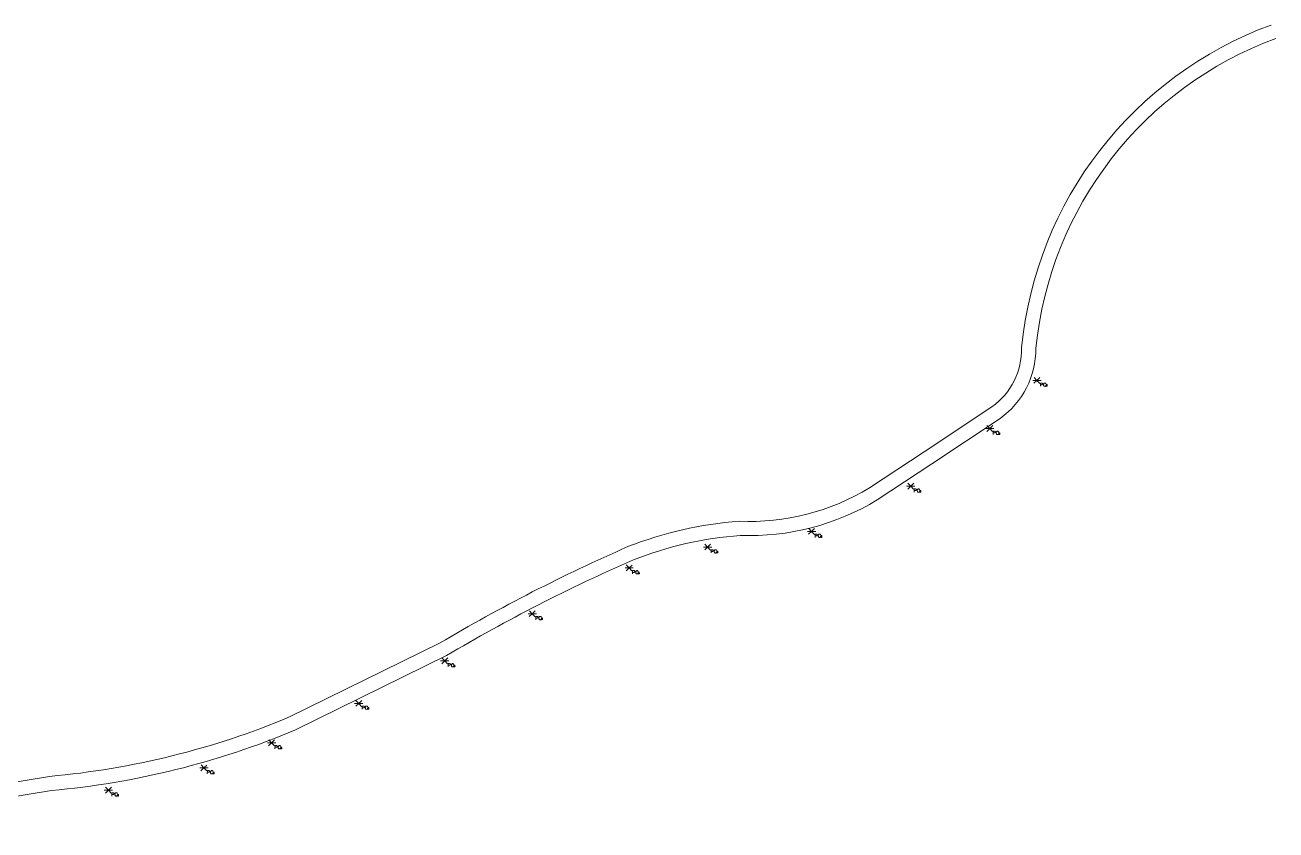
# Model space of a CAD drawing. Header units: metres. Extents: x 383199 to 385363, y 1493349 to 1497259.
# Drawn here: x 384836 to 385363, y 1496867 to 1497206 of the extents above; entities that cross this region are included whole.
import ezdxf

# ---------------------------------------------------------------- set-up
doc = ezdxf.new("R2010")
doc.units = ezdxf.units.M
doc.layers.add('_LOTLINE', color=4, linetype='Continuous', lineweight=0)
doc.layers.add('_POLEPED', color=7, linetype='Continuous', lineweight=0)

# ---------------------------------------------------------------- blocks, each defined once
blk = doc.blocks.new('*U33')
at = {"layer": '_POLEPED', "linetype": 'Continuous'}
blk.add_line((206328.6, 1519837.21), (206328.59, 1519835.82), dxfattribs=at)
at = {"layer": '_POLEPED', "linetype": 'Continuous', "flags": 128}
blk.add_lwpolyline([(206328.6, 1519837.21), (206329.19, 1519837.21), (206329.39, 1519837.14), (206329.46, 1519837.07), (206329.52, 1519836.94), (206329.52, 1519836.74), (206329.46, 1519836.61), (206329.39, 1519836.54), (206329.19, 1519836.48), (206328.59, 1519836.48)], dxfattribs=at)
blk = doc.blocks.new('PC8_E')
at = {"layer": '_POLEPED', "color": 1}
for p, q in [((-1.74, 0), (0, 0)), ((-1.24, -1.22), (0, 0)), ((-1.19, 1.27), (0, 0)), ((0, 0), (1.24, 1.22)), ((0, 0), (1.74, 0)), ((0, 0), (1.19, -1.27))]:
    blk.add_line(p, q, dxfattribs=at)
at = {"layer": '_POLEPED', "linetype": 'Continuous', "flags": 128}
for points in [[(3.77, -1.47), (3.71, -1.34), (3.57, -1.2), (3.44, -1.13), (3.18, -1.13), (3.04, -1.2), (2.91, -1.33), (2.84, -1.46), (2.78, -1.66), (2.77, -1.99), (2.84, -2.19), (2.9, -2.32), (3.04, -2.46), (3.17, -2.52), (3.43, -2.53), (3.57, -2.46), (3.7, -2.33), (3.77, -2.2)], [(4, -1.78), (3.9, -1.81), (3.86, -1.88), (3.86, -1.95), (3.9, -2.02), (3.97, -2.06), (4.11, -2.09), (4.21, -2.13), (4.28, -2.2), (4.31, -2.27), (4.31, -2.37), (4.28, -2.44), (4.24, -2.48), (4.14, -2.51), (4, -2.51), (3.89, -2.47), (3.86, -2.44), (3.82, -2.37), (3.83, -2.26), (3.86, -2.19), (3.93, -2.13), (4.04, -2.09), (4.18, -2.06), (4.25, -2.02), (4.28, -1.95), (4.28, -1.88), (4.25, -1.81), (4.14, -1.78), (4, -1.78)]]:
    blk.add_lwpolyline(points, dxfattribs=at)
at = {"layer": '_POLEPED', "linetype": 'Continuous'}
blk.add_blockref('*U33', (-206327.14, -1519838.33), dxfattribs=at)

msp = doc.modelspace()

# ---------------------------------------------------------------- linework, layer by layer
at = {"layer": '_LOTLINE'}
for points in [[(385136.7, 1496997.08, 0.147151), (385191.65, 1497011.13), (385214.64, 1497026.3), (385243.23, 1497045.36, 0.247392), (385255.69, 1497070.23, -0.288175), (385360.83, 1497206.25, -0.288175)], [(385137.14, 1496991.1, 0.146407), (385194.85, 1497006.06), (385217.95, 1497021.3), (385246.63, 1497040.42, 0.245408), (385261.69, 1497069.98, -0.287596), (385362.9, 1497200.61)], [(384748.78, 1496872.87), (384751.06, 1496873.92), (384846.14, 1496889.56, 0.076694), (384947.28, 1496914.59), (385010.48, 1496945.73, -0.030765), (385089.83, 1496986.38, -0.076226), (385136.7, 1496997.08)], [(384750.3, 1496866.97), (384752.84, 1496868.13), (384846.89, 1496883.6, 0.07667), (384949.77, 1496909.12), (385013.34, 1496940.45, -0.030808), (385092.13, 1496980.84, -0.076053), (385137.14, 1496991.1)]]:
    msp.add_lwpolyline(points, format="xyb", dxfattribs=at)

# ---------------------------------------------------------------- block references
at = {"layer": '_POLEPED'}
for p in [(385262.17, 1497056.48), (385242.28, 1497036.16), (385208.99, 1497011.87), (385167.22, 1496992.82), (385123.41, 1496986.23), (385090.33, 1496977.41), (385049.5, 1496958.12), (385012.65, 1496938.25), (384976.39, 1496920.34), (384939.65, 1496903.68), (384911.14, 1496893.12), (384870.91, 1496883.77)]:
    msp.add_blockref('PC8_E', p, dxfattribs=at)

doc.saveas('drawing.dxf')
